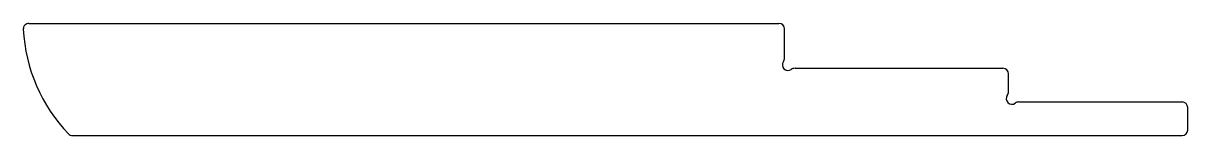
# Model space of a CAD drawing. Extents: x 1755.4 to 1807.4, y 1638.8 to 1643.8.
import ezdxf

# ---------------------------------------------------------------- set-up
doc = ezdxf.new("R2010")
doc.units = 0
doc.layers.get('0').update_dxf_attribs({"linetype": 'CONTINUOUS'})

msp = doc.modelspace()

# ---------------------------------------------------------------- linework, layer by layer
for p, q in [((1755.696, 1643.775), (1789.188, 1643.775)), ((1789.438, 1642.241), (1789.438, 1643.525)), ((1789.904, 1641.775), (1799.188, 1641.775)), ((1799.438, 1640.741), (1799.438, 1641.525)), ((1799.904, 1640.275), (1807.188, 1640.275)), ((1807.438, 1639.025), (1807.438, 1640.025)), ((1757.643, 1638.775), (1807.188, 1638.775))]:
    msp.add_line(p, q)
for centre, radius, start, end in [((1755.696, 1643.525), 0.25, 90, 182.8962), ((1762.687, 1643.878), 7.25, 182.8962, 223.8986), ((1789.188, 1643.525), 0.25, 0, 90), ((1789.588, 1641.925), 0.25, 144.9032, 305.0968), ((1789.138, 1642.241), 0.3, 324.9032, 0), ((1789.904, 1641.475), 0.3, 90, 125.0968), ((1799.188, 1641.525), 0.25, 0, 90), ((1799.588, 1640.425), 0.25, 144.9032, 305.0968), ((1799.138, 1640.741), 0.3, 324.9032, 0), ((1799.904, 1639.975), 0.3, 90, 125.0968), ((1807.188, 1640.025), 0.25, 0, 90), ((1757.643, 1639.025), 0.25, 223.8986, 270), ((1807.188, 1639.025), 0.25, 270, 0)]:
    msp.add_arc(centre, radius, start, end)

doc.saveas('drawing.dxf')
